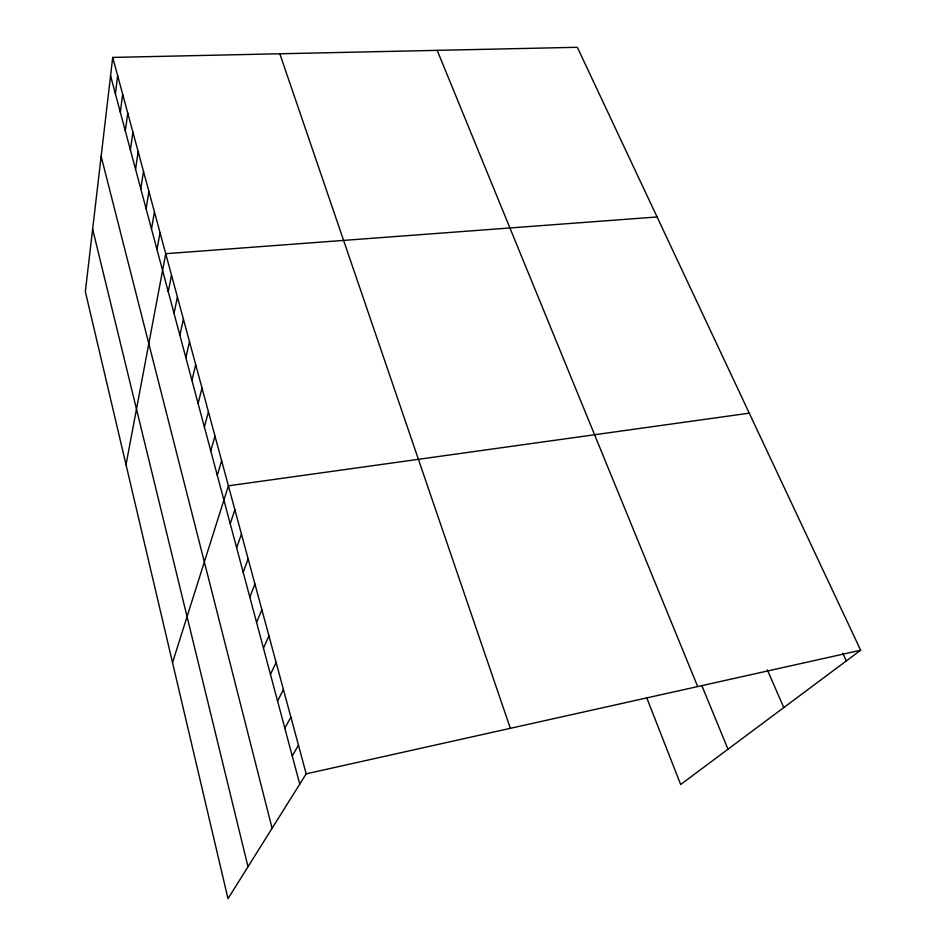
<?xml version="1.0" encoding="UTF-8"?>
<svg xmlns="http://www.w3.org/2000/svg" width="946" height="946" viewBox="0 0 946 946"><rect width="100%" height="100%" fill="white"/><g stroke="black" fill="none" stroke-linecap="round" stroke-linejoin="round"><path stroke-width="1.42" d="M112.716 57.41L85.341 291.593L227.998 898.7L306.197 773.828L860.659 650.233L577.344 47.3L112.716 57.41L306.197 773.828M115.412 93.879L117.647 75.668M120.331 112.278L122.661 94.21M125.321 130.974L127.745 113.047M130.394 149.965L132.913 132.18M135.55 169.263L138.163 151.62M140.788 188.857L143.496 171.38M146.098 208.77L148.924 191.459M151.502 229.003L154.435 211.869M157.001 249.567L160.04 232.61M126.007 464.687L165.739 253.705L657.068 216.965M168.258 291.711L171.522 275.156M174.029 313.315L177.422 296.973M179.894 335.286L183.406 319.157M185.854 357.623L189.507 341.731M191.932 380.351L195.704 364.695M198.104 403.469L202.018 388.073M204.383 426.989L208.439 411.853M210.781 450.935L214.979 436.071M217.284 475.294L221.636 460.714M172.527 662.638L228.412 485.818L749.267 413.166M230.221 523.729L234.88 509.74M236.63 547.758L241.455 534.088M243.169 572.212L248.148 558.85M249.815 597.092L254.947 584.06M256.567 622.397L261.876 609.721M263.449 648.164L268.936 635.842M270.45 674.38L276.114 662.437M277.58 701.069L283.433 689.516M284.841 728.243L290.883 717.092M292.231 755.925L298.463 745.2M860.659 650.233L680.659 784.518L646.662 697.557M842.768 653.272L846.315 660.935M767.348 669.874L783.773 707.596M701.967 685.909L727.982 749.208M437.194 50.351L697.687 686.56M279.827 53.768L510.343 728.314M110.576 75.739L299.752 784.104M101.151 156.362L272.093 828.27M92.637 229.157L248.006 866.737"/></g></svg>
